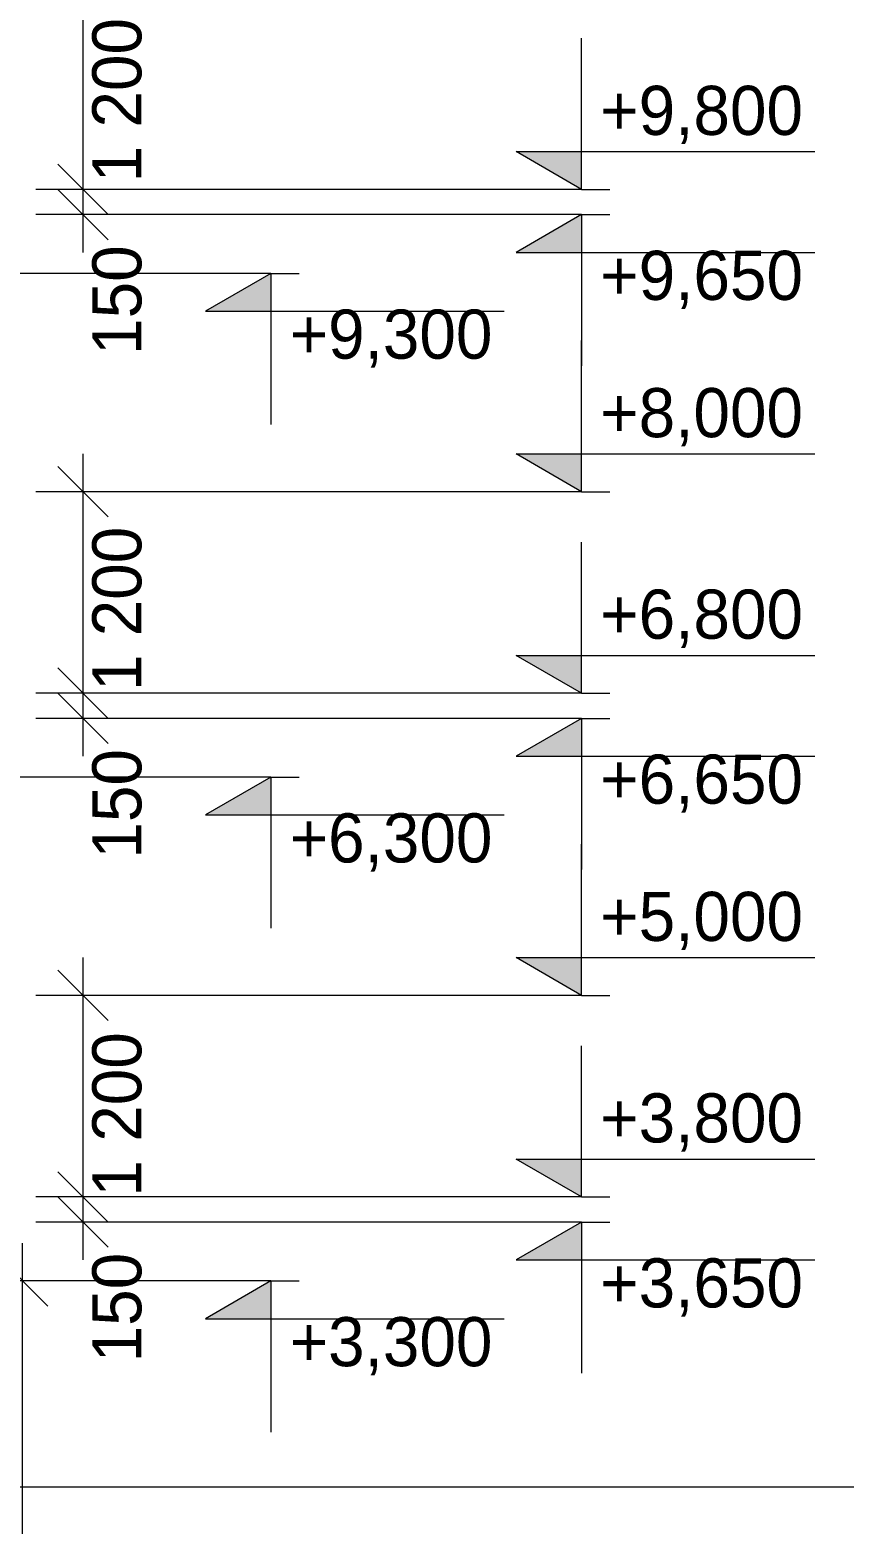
# Model space of a CAD drawing. Header units: millimetres. Extents: x -168133 to -32053, y -12928 to 37693.
# Drawn here: x -140833 to -135984, y 1852 to 10750 of the extents above; entities that cross this region are included whole.
import ezdxf

# ---------------------------------------------------------------- set-up
doc = ezdxf.new("R2010")
doc.units = ezdxf.units.MM
doc.header["$MEASUREMENT"] = 0
doc.layers.add('01 Лінії_Ном._пера__1', color=7, linetype='Continuous', lineweight=13)
doc.layers.add('Кладочні розміри', color=7, linetype='Continuous')
doc.layers.add('Кладочні розміри_Ном._пера__98', color=7, linetype='Continuous', lineweight=13, true_color=0x001f3e)
doc.styles.add('СГЕНЕРИР_СТИЛЬ_1', font='')
doc.styles.get('СГЕНЕРИР_СТИЛЬ_1').set_extended_font_data('Century Gothic')
doc.dimstyles.new('СГЕНЕРИР_СТИЛЬ__1', dxfattribs={"dimtxt": 292.500007, "dimasz": 285, "dimexe": 0.18, "dimexo": 444.840628, "dimgap": 0.09, "dimtad": 3, "dimdec": 0, "dimzin": 0, "dimdsep": 46, "dimtxsty": 'СГЕНЕРИР_СТИЛЬ_1', "dimblk": 'ARROWHEAD_6', "dimblk1": 'ARROWHEAD_6', "dimblk2": 'ARROWHEAD_6', "dimcen": 0.09, "dimclrd": 256, "dimclre": 256, "dimclrt": 256, "dimadec": 0, "dimazin": 0, "dimtfac": 1, "dimtdec": 4, "dimtmove": 0, "dimatfit": 3, "dimfxl": 0, "dimtolj": 1, "dimtzin": 0, "dimarcsym": 0})
doc.dimstyles.new('СГЕНЕРИР_СТИЛЬ__2', dxfattribs={"dimtxt": 292.500007, "dimasz": 285, "dimexe": 0.18, "dimexo": 444.840628, "dimgap": 0.09, "dimtad": 3, "dimdec": 0, "dimzin": 0, "dimdsep": 46, "dimtxsty": 'СГЕНЕРИР_СТИЛЬ_1', "dimblk": 'ARROWHEAD_6', "dimblk1": 'ARROWHEAD_6', "dimblk2": 'ARROWHEAD_6', "dimcen": 0.09, "dimclrd": 256, "dimclre": 256, "dimclrt": 256, "dimadec": 0, "dimazin": 0, "dimtfac": 1, "dimtdec": 4, "dimtmove": 2, "dimatfit": 3, "dimfxl": 0, "dimtolj": 1, "dimtzin": 0, "dimarcsym": 0})

# ---------------------------------------------------------------- blocks, each defined once
blk = doc.blocks.new('Линейный размер_1', base_point=(-137548.4, -3000))
at = {"layer": 'Кладочні розміри_Ном._пера__98', "linetype": 'Continuous'}
for points in [[(-137548.4, 9800), (-137548.4, 10025), (-137937.7, 10025)], [(-137548.4, 9650), (-137937.7, 9425), (-137548.4, 9425)], [(-137548.4, 8000), (-137548.4, 8225), (-137937.7, 8225)], [(-137548.4, 6800), (-137548.4, 7025), (-137937.7, 7025)], [(-137548.4, 6650), (-137937.7, 6425), (-137548.4, 6425)], [(-137548.4, 5000), (-137548.4, 5225), (-137937.7, 5225)], [(-137548.4, 3800), (-137548.4, 4025), (-137937.7, 4025)], [(-137548.4, 3650), (-137937.7, 3425), (-137548.4, 3425)]]:
    blk.add_hatch(color=256, dxfattribs=at).paths.add_polyline_path(points)
for p, q in [((-137548.4, 9800), (-137548.4, 10700)), ((-137548.4, 9800), (-137937.7, 10025)), ((-137937.7, 10025), (-137548.4, 10025)), ((-137548.4, 10025), (-136158.6, 10025)), ((-137548.4, 9800), (-140540.8, 9800)), ((-137548.4, 9800), (-137379.7, 9800)), ((-137548.4, 9650), (-140540.8, 9650)), ((-137548.4, 9650), (-137937.7, 9425)), ((-137548.4, 9650), (-137379.7, 9650)), ((-137548.4, 9650), (-137548.4, 8750)), ((-137937.7, 9425), (-137548.4, 9425)), ((-137548.4, 9425), (-136158.6, 9425)), ((-137548.4, 8000), (-137548.4, 8900)), ((-137548.4, 8000), (-137937.7, 8225)), ((-137937.7, 8225), (-137548.4, 8225)), ((-137548.4, 8225), (-136158.6, 8225)), ((-137548.4, 8000), (-140608.1, 8000)), ((-137548.4, 8000), (-137379.7, 8000)), ((-137548.4, 6800), (-137548.4, 7700)), ((-137548.4, 6800), (-137937.7, 7025)), ((-137937.7, 7025), (-137548.4, 7025)), ((-137548.4, 7025), (-136158.6, 7025)), ((-137548.4, 6800), (-140540.8, 6800)), ((-137548.4, 6800), (-137379.7, 6800)), ((-137548.4, 6650), (-140540.8, 6650)), ((-137548.4, 6650), (-137937.7, 6425)), ((-137548.4, 6650), (-137379.7, 6650)), ((-137548.4, 6650), (-137548.4, 5750)), ((-137937.7, 6425), (-137548.4, 6425)), ((-137548.4, 6425), (-136158.6, 6425)), ((-137548.4, 5000), (-137548.4, 5900)), ((-137548.4, 5000), (-137937.7, 5225)), ((-137937.7, 5225), (-137548.4, 5225)), ((-137548.4, 5225), (-136158.6, 5225)), ((-137548.4, 5000), (-140608.1, 5000)), ((-137548.4, 5000), (-137379.7, 5000)), ((-137548.4, 3800), (-137548.4, 4700)), ((-137548.4, 3800), (-137937.7, 4025)), ((-137937.7, 4025), (-137548.4, 4025)), ((-137548.4, 4025), (-136158.6, 4025)), ((-137548.4, 3800), (-140540.8, 3800)), ((-137548.4, 3800), (-137379.7, 3800)), ((-137548.4, 3650), (-140540.8, 3650)), ((-137548.4, 3650), (-137937.7, 3425)), ((-137548.4, 3650), (-137379.7, 3650)), ((-137548.4, 3650), (-137548.4, 2750)), ((-137937.7, 3425), (-137548.4, 3425)), ((-137548.4, 3425), (-136158.6, 3425))]:
    blk.add_line(p, q, dxfattribs=at)
at = {"layer": 'Кладочні розміри_Ном._пера__98', "char_height": 292.5, "attachment_point": 7, "style": 'СГЕНЕРИР_СТИЛЬ_1'}
for s, insert in [('{+9,800}', (-137435.9, 10070)), ('{+9,650}', (-137435.9, 9087.5)), ('{+8,000}', (-137435.9, 8270)), ('{+6,800}', (-137435.9, 7070)), ('{+6,650}', (-137435.9, 6087.5)), ('{+5,000}', (-137435.9, 5270)), ('{+3,800}', (-137435.9, 4070)), ('{+3,650}', (-137435.9, 3087.5))]:
    blk.add_mtext(s, dxfattribs=dict(at, insert=insert))
blk = doc.blocks.new('Линейный размер_2', base_point=(-139397.9, 900))
at = {"layer": 'Кладочні розміри_Ном._пера__98', "linetype": 'Continuous'}
for points in [[(-139397.9, 9300), (-139787.1, 9075), (-139397.9, 9075)], [(-139397.9, 6300), (-139787.1, 6075), (-139397.9, 6075)], [(-139397.9, 3300), (-139787.1, 3075), (-139397.9, 3075)]]:
    blk.add_hatch(color=256, dxfattribs=at).paths.add_polyline_path(points)
for p, q in [((-139397.9, 9300), (-141840.8, 9300)), ((-139397.9, 9300), (-139787.1, 9075)), ((-139397.9, 9300), (-139229.1, 9300)), ((-139397.9, 9300), (-139397.9, 8400)), ((-139787.1, 9075), (-139397.9, 9075)), ((-139397.9, 9075), (-138008, 9075)), ((-139397.9, 6300), (-141840.8, 6300)), ((-139397.9, 6300), (-139787.1, 6075)), ((-139397.9, 6300), (-139229.1, 6300)), ((-139397.9, 6300), (-139397.9, 5400)), ((-139787.1, 6075), (-139397.9, 6075)), ((-139397.9, 6075), (-138008, 6075)), ((-139397.9, 3300), (-141840.8, 3300)), ((-139397.9, 3300), (-139787.1, 3075)), ((-139397.9, 3300), (-139229.1, 3300)), ((-139397.9, 3300), (-139397.9, 2400)), ((-139787.1, 3075), (-139397.9, 3075)), ((-139397.9, 3075), (-138008, 3075))]:
    blk.add_line(p, q, dxfattribs=at)
at = {"layer": 'Кладочні розміри_Ном._пера__98', "char_height": 292.5, "attachment_point": 7, "style": 'СГЕНЕРИР_СТИЛЬ_1'}
for s, insert in [('{+9,300}', (-139285.4, 8737.5)), ('{+6,300}', (-139285.4, 5737.5)), ('{+3,300}', (-139285.4, 2737.5))]:
    blk.add_mtext(s, dxfattribs=dict(at, insert=insert))
blk = doc.blocks.new('*D385')
at = {"layer": 'Кладочні розміри_Ном._пера__98', "linetype": 'Continuous'}
for p, q in [((-140665.7, 9950), (-140365.7, 9650)), ((-140234.4, 9800), (-140796.9, 9800)), ((-140665.7, 9800), (-140365.7, 9500)), ((-140515.7, 9650), (-140515.7, 9800)), ((-140234.4, 9650), (-140796.9, 9650)), ((-140515.7, 9425), (-140515.7, 9650))]:
    blk.add_line(p, q, dxfattribs=at)
at = {"layer": 'Кладочні розміри_Ном._пера__98', "insert": (-140164.7, 8814.5), "char_height": 292.5, "attachment_point": 7, "rotation": 90, "style": 'СГЕНЕРИР_СТИЛЬ_1'}
blk.add_mtext('{150}', dxfattribs=at)
blk = doc.blocks.new('ARROWHEAD_6')
at = {"color": 0, "linetype": 'Continuous', "lineweight": 0}
for p, q in [((-0.5, -0.5), (0.5, 0.5)), ((0, 0), (-1, 0))]:
    blk.add_line(p, q, dxfattribs=at)
blk = doc.blocks.new('*D386')
at = {"layer": 'Кладочні розміри_Ном._пера__98', "linetype": 'Continuous'}
for p, q in [((-140515.7, 11000), (-140515.7, 11225)), ((-140365.7, 10850), (-140665.7, 11150)), ((-140234.4, 11000), (-140796.9, 11000)), ((-140515.7, 9800), (-140515.7, 11000)), ((-140665.7, 9950), (-140365.7, 9650)), ((-140234.4, 9800), (-140796.9, 9800))]:
    blk.add_line(p, q, dxfattribs=at)
at = {"layer": 'Кладочні розміри_Ном._пера__98', "insert": (-140164.7, 9841.9), "char_height": 292.5, "attachment_point": 7, "rotation": 90, "style": 'СГЕНЕРИР_СТИЛЬ_1'}
blk.add_mtext('{1\xa0200}', dxfattribs=at)
blk = doc.blocks.new('*D387')
at = {"layer": 'Кладочні розміри_Ном._пера__98', "linetype": 'Continuous'}
for p, q in [((-140665.7, 6950), (-140365.7, 6650)), ((-140234.4, 6800), (-140796.9, 6800)), ((-140665.7, 6800), (-140365.7, 6500)), ((-140515.7, 6650), (-140515.7, 6800)), ((-140234.4, 6650), (-140796.9, 6650)), ((-140515.7, 6425), (-140515.7, 6650))]:
    blk.add_line(p, q, dxfattribs=at)
at = {"layer": 'Кладочні розміри_Ном._пера__98', "insert": (-140164.7, 5814.5), "char_height": 292.5, "attachment_point": 7, "rotation": 90, "style": 'СГЕНЕРИР_СТИЛЬ_1'}
blk.add_mtext('{150}', dxfattribs=at)
blk = doc.blocks.new('*D388')
at = {"layer": 'Кладочні розміри_Ном._пера__98', "linetype": 'Continuous'}
for p, q in [((-140515.7, 8000), (-140515.7, 8225)), ((-140365.7, 7850), (-140665.7, 8150)), ((-140234.4, 8000), (-140796.9, 8000)), ((-140515.7, 6800), (-140515.7, 8000)), ((-140665.7, 6950), (-140365.7, 6650)), ((-140234.4, 6800), (-140796.9, 6800))]:
    blk.add_line(p, q, dxfattribs=at)
at = {"layer": 'Кладочні розміри_Ном._пера__98', "insert": (-140164.7, 6812.2), "char_height": 292.5, "attachment_point": 7, "rotation": 90, "style": 'СГЕНЕРИР_СТИЛЬ_1'}
blk.add_mtext('{1\xa0200}', dxfattribs=at)
blk = doc.blocks.new('*D389')
at = {"layer": 'Кладочні розміри_Ном._пера__98', "linetype": 'Continuous'}
for p, q in [((-140665.7, 3950), (-140365.7, 3650)), ((-140234.4, 3800), (-140796.9, 3800)), ((-140365.7, 3500), (-140665.7, 3800)), ((-140515.7, 3650), (-140515.7, 3800)), ((-140234.4, 3650), (-140796.9, 3650)), ((-140515.7, 3425), (-140515.7, 3650))]:
    blk.add_line(p, q, dxfattribs=at)
at = {"layer": 'Кладочні розміри_Ном._пера__98', "insert": (-140164.7, 2814.5), "char_height": 292.5, "attachment_point": 7, "rotation": 90, "style": 'СГЕНЕРИР_СТИЛЬ_1'}
blk.add_mtext('{150}', dxfattribs=at)
blk = doc.blocks.new('*D390')
at = {"layer": 'Кладочні розміри_Ном._пера__98', "linetype": 'Continuous'}
for p, q in [((-140515.7, 5000), (-140515.7, 5225)), ((-140365.7, 4850), (-140665.7, 5150)), ((-140234.4, 5000), (-140796.9, 5000)), ((-140515.7, 3800), (-140515.7, 5000)), ((-140665.7, 3950), (-140365.7, 3650)), ((-140234.4, 3800), (-140796.9, 3800))]:
    blk.add_line(p, q, dxfattribs=at)
at = {"layer": 'Кладочні розміри_Ном._пера__98', "insert": (-140164.7, 3802.2), "char_height": 292.5, "attachment_point": 7, "rotation": 90, "style": 'СГЕНЕРИР_СТИЛЬ_1'}
blk.add_mtext('{1\xa0200}', dxfattribs=at)
blk = doc.blocks.new('*D401')
at = {"layer": 'Кладочні розміри_Ном._пера__98', "linetype": 'Continuous'}
for p, q in [((-140876.4, 3300), (-140876.4, 3525)), ((-140726.4, 3150), (-141026.4, 3450)), ((-140595.2, 3300), (-141840.8, 3300)), ((-140876.4, 900), (-140876.4, 3300)), ((-141026.4, 1050), (-140726.4, 750)), ((-140595.2, 900), (-141840.8, 900))]:
    blk.add_line(p, q, dxfattribs=at)
at = {"layer": 'Кладочні розміри_Ном._пера__98', "char_height": 292.5, "attachment_point": 7, "rotation": 90, "style": 'СГЕНЕРИР_СТИЛЬ_1'}
for s, insert in [('{2\xa0400}', (-141012.5, 1632.3)), ('{920}', (-140525.4, 1050))]:
    blk.add_mtext(s, dxfattribs=dict(at, insert=insert))

msp = doc.modelspace()

# ---------------------------------------------------------------- linework, layer by layer
at = {"layer": '01 Лінії_Ном._пера__1', "linetype": 'Continuous'}
msp.add_line((-128413.9, 2072.4), (-143567.5, 2072.4), dxfattribs=at)

# ---------------------------------------------------------------- block references
at = {"layer": 'Кладочні розміри', "color": 158, "linetype": 'Continuous', "lineweight": 13, "true_color": 0x001f3e}
for name, p in [('Линейный размер_2', (-139397.9, 900)), ('Линейный размер_1', (-137548.4, -3000))]:
    msp.add_blockref(name, p, dxfattribs=at)

# ---------------------------------------------------------------- dimensions: what is measured, and where the dimension line sits
for base, p1, p2, dimstyle, picture, middle in [((-140515.7, 9650), (-140985.6, 9800), (-140985.6, 11000), 'СГЕНЕРИР_СТИЛЬ__2', '*D386', (-140310.9, 10343.3)), ((-140515.7, 9650), (-140985.6, 9650), (-140985.6, 9800), 'СГЕНЕРИР_СТИЛЬ__1', '*D385', (-140310.9, 9143.5)), ((-140515.7, 6650), (-140985.6, 6800), (-140985.6, 8000), 'СГЕНЕРИР_СТИЛЬ__2', '*D388', (-140310.9, 7313.6)), ((-140515.7, 6650), (-140985.6, 6650), (-140985.6, 6800), 'СГЕНЕРИР_СТИЛЬ__1', '*D387', (-140310.9, 6143.5)), ((-140515.7, 3650), (-140985.6, 3800), (-140985.6, 5000), 'СГЕНЕРИР_СТИЛЬ__2', '*D390', (-140310.9, 4303.7)), ((-140515.7, 3650), (-140985.6, 3650), (-140985.6, 3800), 'СГЕНЕРИР_СТИЛЬ__1', '*D389', (-140310.9, 3143.5)), ((-140876.4, -170), (-142285.6, 900), (-142285.6, 3300), 'СГЕНЕРИР_СТИЛЬ__2', '*D401', (-141158.8, 2133.7))]:
    dim = msp.add_linear_dim(base=base, p1=p1, p2=p2, angle=90, dimstyle=dimstyle, dxfattribs=at)
    dim.commit()
    dim.dimension.update_dxf_attribs({"geometry": picture, "text_midpoint": middle})

doc.saveas('drawing.dxf')
